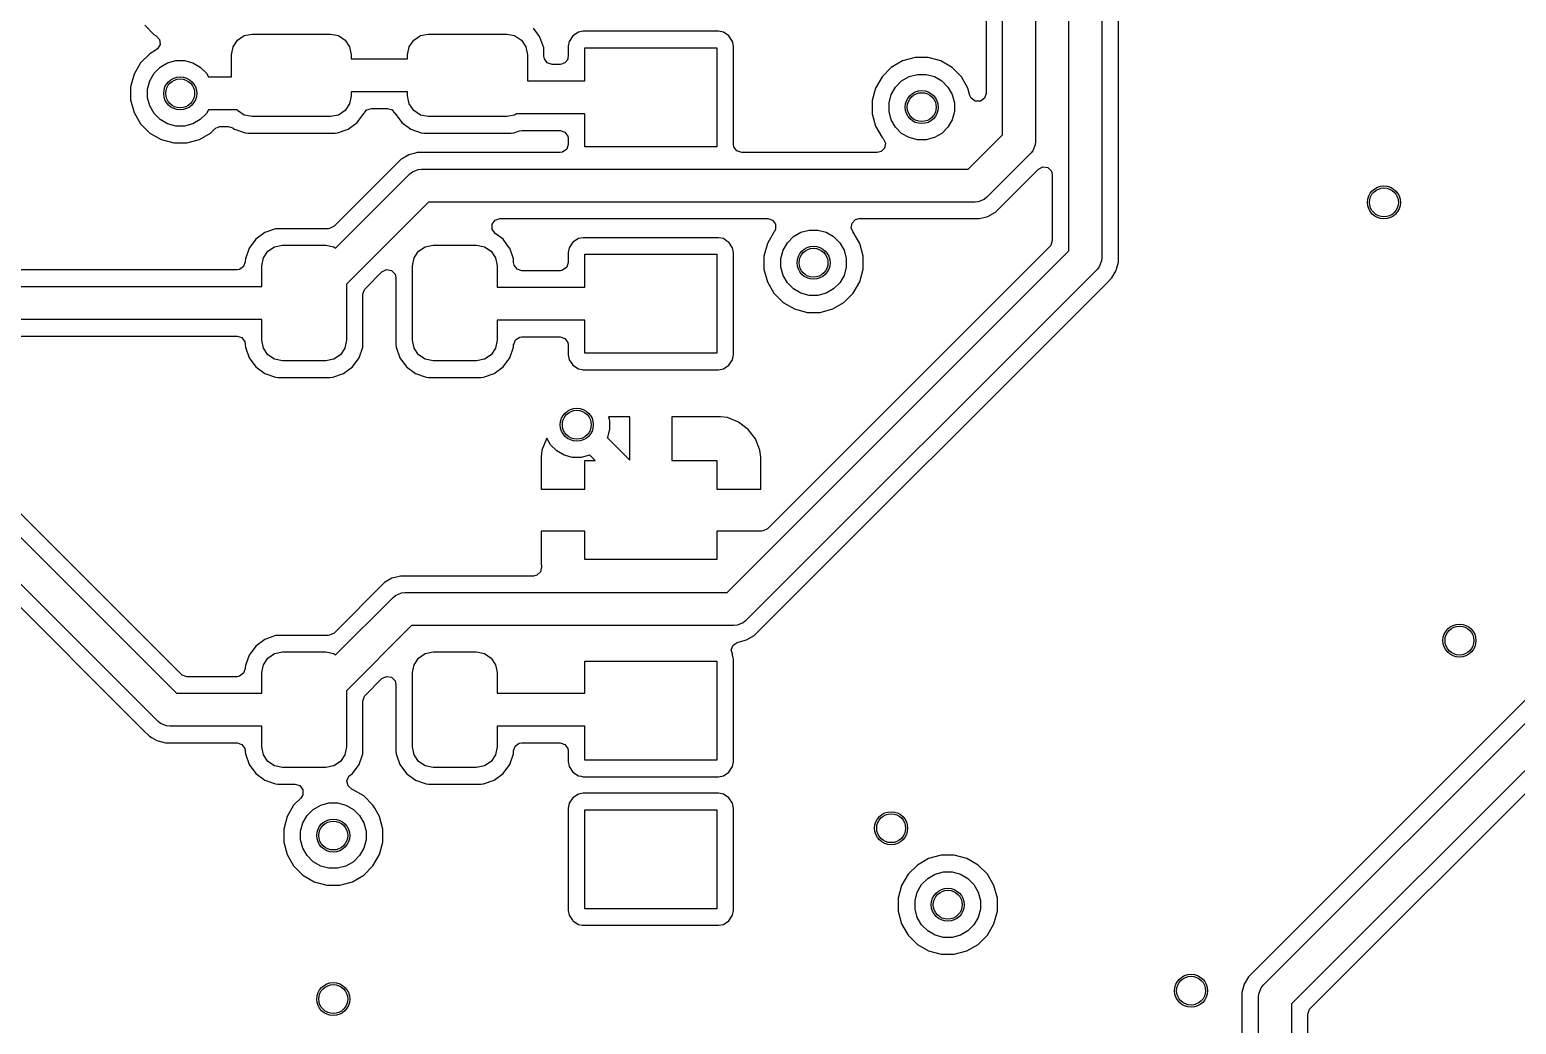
# Model space of a CAD drawing. Extents: x 3.9 to 7.48, y -4.89 to -2.91.
# Drawn here: x 5.752 to 6.461, y -4.37 to -3.895 of the extents above; entities that cross this region are included whole.
import ezdxf

# ---------------------------------------------------------------- set-up
doc = ezdxf.new("R2010")
doc.units = 0
doc.header["$MEASUREMENT"] = 0
doc.layers.add('BLACK', color=7, linetype='CONTINUOUS')

msp = doc.modelspace()

# ---------------------------------------------------------------- linework, layer by layer
at = {"layer": 'BLACK', "linetype": 'CONTINUOUS'}
for p, q in [((6.24742, -4.00063), (6.24742, -3.7754)), ((6.26317, -3.77214), (6.26317, -4.00389)), ((6.2158, -3.94526), (6.2158, -3.78978)), ((6.23155, -3.78652), (6.23155, -3.94852)), ((6.20791, -3.79466), (6.20791, -3.92552)), ((6.27106, -4.00158), (6.27106, -3.8024)), ((5.80676, -3.89303), (5.81116, -3.89743)), ((5.81116, -3.89743), (5.81225, -3.89806)), ((5.81225, -3.89806), (5.81386, -3.89985)), ((5.85101, -3.90012), (5.85421, -3.89798)), ((5.85421, -3.89798), (5.85797, -3.89723)), ((5.85797, -3.89723), (5.89538, -3.89723)), ((5.89538, -3.89723), (5.89914, -3.89798)), ((5.89914, -3.89798), (5.90234, -3.90012)), ((5.93501, -3.90012), (5.93821, -3.89798)), ((5.93821, -3.89798), (5.94197, -3.89723)), ((5.94197, -3.89723), (5.97938, -3.89723)), ((5.97938, -3.89723), (5.98314, -3.89798)), ((5.98314, -3.89798), (5.98634, -3.90012)), ((5.99497, -3.89833), (5.99206, -3.89439)), ((5.99523, -3.89869), (5.99497, -3.89833)), ((6.01094, -3.89813), (6.00919, -3.90074)), ((6.01355, -3.89638), (6.01094, -3.89812)), ((6.01094, -3.89812), (6.01094, -3.89813)), ((6.01585, -3.89592), (6.01355, -3.89638)), ((6.01355, -3.89638), (6.01355, -3.89638)), ((6.0804, -3.89592), (6.01585, -3.89592)), ((6.01585, -3.89592), (6.01585, -3.89592)), ((6.01585, -3.89592), (6.01585, -3.89592)), ((6.0827, -3.89638), (6.0804, -3.89592)), ((6.0804, -3.89592), (6.0804, -3.89592)), ((6.08531, -3.89812), (6.0827, -3.89638)), ((6.0827, -3.89638), (6.0827, -3.89638)), ((6.0827, -3.89638), (6.0827, -3.89638)), ((6.0827, -3.89638), (6.0827, -3.89638)), ((6.08706, -3.90074), (6.08531, -3.89812)), ((6.08531, -3.89812), (6.08531, -3.89812)), ((5.81225, -3.90481), (5.80916, -3.9066)), ((5.81291, -3.90434), (5.81225, -3.90481)), ((5.81411, -3.90225), (5.81291, -3.90434)), ((5.81386, -3.89985), (5.81411, -3.90225)), ((5.84813, -3.90708), (5.84888, -3.90331)), ((5.84888, -3.90331), (5.85101, -3.90012)), ((5.90234, -3.90012), (5.90447, -3.90331)), ((5.90447, -3.90331), (5.90522, -3.90708)), ((5.93213, -3.90708), (5.93288, -3.90331)), ((5.93288, -3.90331), (5.93501, -3.90012)), ((5.98634, -3.90012), (5.98847, -3.90331)), ((5.98847, -3.90331), (5.98922, -3.90708)), ((5.997, -3.90374), (5.99523, -3.89869)), ((5.9971, -3.90481), (5.997, -3.90374)), ((5.99711, -3.90494), (5.9971, -3.90481)), ((5.99711, -3.90777), (5.99711, -3.90494)), ((5.99711, -3.90494), (5.99711, -3.90494)), ((6.00919, -3.90074), (6.00873, -3.90304)), ((6.00873, -3.90304), (6.00873, -3.90304)), ((6.00873, -3.90304), (6.00873, -3.90777)), ((6.00919, -3.90074), (6.00919, -3.90074)), ((6.01663, -3.91956), (6.01663, -3.90382)), ((6.01663, -3.90382), (6.07962, -3.90382)), ((6.07962, -3.90382), (6.07962, -3.95106)), ((6.08716, -3.90125), (6.08706, -3.90074)), ((6.08751, -3.90304), (6.08716, -3.90125)), ((6.08751, -3.94985), (6.08751, -3.90304)), ((6.08751, -3.90304), (6.08751, -3.90304)), ((6.77589, -3.904), (6.33306, -4.34684)), ((6.34011, -4.35095), (6.78545, -3.90561)), ((5.80476, -3.911), (5.80164, -3.91639)), ((5.80916, -3.9066), (5.80476, -3.911)), ((5.80916, -3.9066), (5.80916, -3.9066)), ((5.81409, -3.91302), (5.81765, -3.91097)), ((5.81765, -3.91097), (5.82162, -3.9099)), ((5.82162, -3.9099), (5.82573, -3.9099)), ((5.82573, -3.9099), (5.8297, -3.91097)), ((5.8297, -3.91097), (5.83326, -3.91302)), ((5.84813, -3.91764), (5.84813, -3.90708)), ((5.90522, -3.90708), (5.90522, -3.90904)), ((5.90522, -3.90904), (5.93213, -3.90904)), ((5.93213, -3.90904), (5.93213, -3.90708)), ((5.98922, -3.90708), (5.98922, -3.91956)), ((5.9973, -3.90898), (5.99711, -3.90777)), ((5.99872, -3.91093), (5.9973, -3.90898)), ((6.00101, -3.91167), (5.99872, -3.91093)), ((6.00484, -3.91167), (6.00101, -3.91167)), ((6.00604, -3.91148), (6.00484, -3.91167)), ((6.00654, -3.91112), (6.00604, -3.91148)), ((6.00713, -3.91093), (6.00654, -3.91112)), ((6.00749, -3.91043), (6.00713, -3.91093)), ((6.00799, -3.91006), (6.00749, -3.91043)), ((6.00818, -3.90948), (6.00799, -3.91006)), ((6.00854, -3.90898), (6.00818, -3.90948)), ((6.00873, -3.90777), (6.00854, -3.90836)), ((6.00854, -3.90836), (6.00854, -3.90898)), ((6.16813, -3.91006), (6.16274, -3.91317)), ((6.17415, -3.90845), (6.16813, -3.91006)), ((6.18037, -3.90845), (6.17415, -3.90845)), ((6.18639, -3.91006), (6.18037, -3.90845)), ((6.19178, -3.91317), (6.18639, -3.91006)), ((5.80164, -3.91639), (5.80003, -3.9224)), ((5.80806, -3.92346), (5.80913, -3.91949)), ((5.80913, -3.91949), (5.81118, -3.91593)), ((5.81118, -3.91593), (5.81409, -3.91302)), ((5.83326, -3.91302), (5.83617, -3.91593)), ((5.83617, -3.91593), (5.83716, -3.91764)), ((5.83716, -3.91764), (5.84813, -3.91764)), ((5.98922, -3.91956), (6.01663, -3.91956)), ((6.15834, -3.91758), (6.15523, -3.92297)), ((6.16274, -3.91317), (6.15834, -3.91758)), ((6.16477, -3.92251), (6.16767, -3.9196)), ((6.16767, -3.9196), (6.17123, -3.91754)), ((6.17123, -3.91754), (6.1752, -3.91648)), ((6.1752, -3.91648), (6.17932, -3.91648)), ((6.17932, -3.91648), (6.18329, -3.91754)), ((6.18329, -3.91754), (6.18685, -3.9196)), ((6.18685, -3.9196), (6.18975, -3.92251)), ((6.19618, -3.91758), (6.19178, -3.91317)), ((6.19929, -3.92297), (6.19618, -3.91758)), ((6.79624, -3.91709), (6.35355, -4.35978)), ((5.80003, -3.9224), (5.80003, -3.92863)), ((5.80806, -3.92757), (5.80806, -3.92346)), ((5.90522, -3.92676), (5.90447, -3.93053)), ((5.93213, -3.92479), (5.90522, -3.92479)), ((5.90522, -3.92479), (5.90522, -3.92676)), ((5.93213, -3.92676), (5.93213, -3.92479)), ((5.93288, -3.93053), (5.93213, -3.92676)), ((6.15523, -3.92297), (6.15362, -3.92898)), ((6.16165, -3.93004), (6.16271, -3.92607)), ((6.16271, -3.92607), (6.16477, -3.92251)), ((6.18975, -3.92251), (6.19181, -3.92607)), ((6.19181, -3.92607), (6.19287, -3.93004)), ((6.20024, -3.92653), (6.19929, -3.92297)), ((6.20086, -3.92781), (6.20024, -3.92653)), ((6.20791, -3.92552), (6.20716, -3.92781)), ((5.80003, -3.92863), (5.80164, -3.93464)), ((5.80913, -3.93154), (5.80806, -3.92757)), ((5.81118, -3.9351), (5.80913, -3.93154)), ((5.83716, -3.93339), (5.83617, -3.9351)), ((5.85079, -3.93339), (5.83716, -3.93339)), ((5.85101, -3.93372), (5.85079, -3.93339)), ((5.85421, -3.93585), (5.85101, -3.93372)), ((5.90234, -3.93372), (5.89914, -3.93585)), ((5.90447, -3.93053), (5.90234, -3.93372)), ((5.91188, -3.93437), (5.91257, -3.93343)), ((5.91257, -3.93343), (5.91261, -3.93342)), ((5.91261, -3.93342), (5.91264, -3.93338)), ((5.91264, -3.93338), (5.91486, -3.93269)), ((5.91486, -3.93269), (5.92249, -3.93269)), ((5.92249, -3.93269), (5.92478, -3.93343)), ((5.92478, -3.93343), (5.9259, -3.93493)), ((5.93501, -3.93372), (5.93288, -3.93053)), ((5.93821, -3.93585), (5.93501, -3.93372)), ((6.15362, -3.92898), (6.15362, -3.93521)), ((6.16165, -3.93415), (6.16165, -3.93004)), ((6.19287, -3.93004), (6.19287, -3.93415)), ((6.20281, -3.92923), (6.20086, -3.92781)), ((6.20521, -3.92923), (6.20281, -3.92923)), ((6.20716, -3.92781), (6.20521, -3.92923)), ((5.80164, -3.93464), (5.80476, -3.94003)), ((5.80476, -3.94003), (5.80916, -3.94443)), ((5.81409, -3.93801), (5.81118, -3.9351)), ((5.81765, -3.94007), (5.81409, -3.93801)), ((5.82162, -3.94113), (5.81765, -3.94007)), ((5.8297, -3.94007), (5.82573, -3.94113)), ((5.83326, -3.93801), (5.8297, -3.94007)), ((5.83617, -3.9351), (5.83326, -3.93801)), ((5.85797, -3.9366), (5.85421, -3.93585)), ((5.89538, -3.9366), (5.85797, -3.9366)), ((5.89914, -3.93585), (5.89538, -3.9366)), ((5.90376, -3.94262), (5.90806, -3.93944)), ((5.90806, -3.93944), (5.91123, -3.93514)), ((5.91123, -3.93514), (5.91137, -3.93488)), ((5.91123, -3.93514), (5.91123, -3.93514)), ((5.91137, -3.93488), (5.91146, -3.93493)), ((5.91146, -3.93493), (5.91188, -3.93437)), ((5.9259, -3.93493), (5.92598, -3.93488)), ((5.92598, -3.93488), (5.92612, -3.93514)), ((5.92612, -3.93514), (5.92929, -3.93944)), ((5.92929, -3.93944), (5.92929, -3.93944)), ((5.92929, -3.93944), (5.92929, -3.93944)), ((5.92929, -3.93944), (5.92929, -3.93944)), ((5.92929, -3.93944), (5.92929, -3.93944)), ((5.92929, -3.93944), (5.93359, -3.94262)), ((5.94197, -3.9366), (5.93821, -3.93585)), ((5.97938, -3.9366), (5.94197, -3.9366)), ((5.98314, -3.93585), (5.97938, -3.9366)), ((5.98395, -3.93531), (5.98314, -3.93585)), ((6.01663, -3.93531), (5.98395, -3.93531)), ((6.01663, -3.95106), (6.01663, -3.93531)), ((6.15362, -3.93521), (6.15523, -3.94122)), ((6.16271, -3.93812), (6.16165, -3.93415)), ((6.16477, -3.94168), (6.16271, -3.93812)), ((6.19181, -3.93812), (6.18975, -3.94168)), ((6.19287, -3.93415), (6.19181, -3.93812)), ((5.80916, -3.94443), (5.81455, -3.94755)), ((5.81455, -3.94755), (5.82056, -3.94916)), ((5.82573, -3.94113), (5.82162, -3.94113)), ((5.82679, -3.94916), (5.8328, -3.94755)), ((5.8328, -3.94755), (5.83819, -3.94443)), ((5.83819, -3.94443), (5.83942, -3.94321)), ((5.83942, -3.94321), (5.8402, -3.94243)), ((5.8402, -3.94243), (5.84048, -3.94228)), ((5.84048, -3.94228), (5.84067, -3.94203)), ((5.84067, -3.94203), (5.84153, -3.94175)), ((5.84153, -3.94175), (5.84235, -3.94133)), ((5.84235, -3.94133), (5.84296, -3.94128)), ((5.84296, -3.94128), (5.8465, -3.94128)), ((5.8465, -3.94128), (5.84879, -3.94203)), ((5.84879, -3.94203), (5.84882, -3.94205)), ((5.84882, -3.94205), (5.84959, -3.94262)), ((5.84959, -3.94262), (5.85464, -3.94438)), ((5.85464, -3.94438), (5.85584, -3.9445)), ((5.85584, -3.9445), (5.85584, -3.9445)), ((5.85584, -3.9445), (5.85584, -3.9445)), ((5.85584, -3.9445), (5.89751, -3.9445)), ((5.89751, -3.9445), (5.89871, -3.94438)), ((5.89751, -3.9445), (5.89751, -3.9445)), ((5.89871, -3.94438), (5.90376, -3.94262)), ((5.93359, -3.94262), (5.93359, -3.94262)), ((5.93359, -3.94262), (5.93359, -3.94262)), ((5.93359, -3.94262), (5.93864, -3.94438)), ((5.93864, -3.94438), (5.93984, -3.9445)), ((5.93984, -3.9445), (5.93984, -3.9445)), ((5.93984, -3.9445), (5.93984, -3.9445)), ((5.93984, -3.9445), (5.98151, -3.9445)), ((5.98151, -3.9445), (5.98271, -3.94438)), ((5.98151, -3.9445), (5.98151, -3.9445)), ((5.98271, -3.94438), (5.98545, -3.94342)), ((5.98545, -3.94342), (5.98674, -3.94321)), ((5.98674, -3.94321), (6.00484, -3.94321)), ((6.00484, -3.94321), (6.00713, -3.94395)), ((6.00713, -3.94395), (6.00854, -3.9459)), ((6.00854, -3.9459), (6.00873, -3.9471)), ((6.00873, -3.9471), (6.00873, -3.94985)), ((6.15523, -3.94122), (6.15834, -3.94661)), ((6.15834, -3.94661), (6.15883, -3.9471)), ((6.15883, -3.9471), (6.15992, -3.94924)), ((6.16767, -3.94459), (6.16477, -3.94168)), ((6.17123, -3.94664), (6.16767, -3.94459)), ((6.1752, -3.94771), (6.17123, -3.94664)), ((6.17932, -3.94771), (6.1752, -3.94771)), ((6.18329, -3.94664), (6.17932, -3.94771)), ((6.18685, -3.94459), (6.18329, -3.94664)), ((6.18975, -3.94168), (6.18685, -3.94459)), ((6.19941, -3.96164), (6.2158, -3.94526)), ((5.82056, -3.94916), (5.82056, -3.94916)), ((5.82056, -3.94916), (5.82679, -3.94916)), ((5.82679, -3.94916), (5.82679, -3.94916)), ((5.93266, -3.95482), (5.93109, -3.95573)), ((5.93521, -3.95414), (5.93266, -3.95482)), ((5.93667, -3.95375), (5.93521, -3.95414)), ((6.00484, -3.95375), (5.93667, -3.95375)), ((6.00604, -3.95356), (6.00484, -3.95375)), ((6.00799, -3.95214), (6.00604, -3.95356)), ((6.00873, -3.94985), (6.00799, -3.95214)), ((6.07962, -3.95106), (6.01663, -3.95106)), ((6.0877, -3.95106), (6.08751, -3.94985)), ((6.08912, -3.953), (6.0877, -3.95106)), ((6.09141, -3.95375), (6.08912, -3.953)), ((6.15607, -3.95375), (6.09141, -3.95375)), ((6.15784, -3.95332), (6.15607, -3.95375)), ((6.15954, -3.95162), (6.15784, -3.95332)), ((6.15992, -3.94924), (6.15954, -3.95162)), ((6.22924, -3.95408), (6.20824, -3.97508)), ((6.23022, -3.95289), (6.22924, -3.95408)), ((6.2314, -3.95005), (6.23022, -3.95289)), ((6.23155, -3.94852), (6.2314, -3.95005)), ((5.92907, -3.9569), (5.89704, -3.98892)), ((5.93109, -3.95573), (5.92907, -3.9569)), ((5.93109, -3.95573), (5.93109, -3.95573)), ((5.93438, -3.96297), (5.93721, -3.96179)), ((5.93721, -3.96179), (5.93875, -3.96164)), ((5.93875, -3.96164), (6.19941, -3.96164)), ((6.21236, -3.98213), (6.23288, -3.96162)), ((6.23288, -3.96162), (6.23502, -3.96052)), ((6.23502, -3.96052), (6.2374, -3.9609)), ((6.2374, -3.9609), (6.2391, -3.9626)), ((5.57267, -3.96238), (5.82194, -4.21164)), ((5.89779, -3.99934), (5.93318, -3.96395)), ((5.93318, -3.96395), (5.93438, -3.96297)), ((6.2391, -3.9626), (6.23953, -3.96437)), ((6.23953, -3.96437), (6.23953, -3.99575)), ((5.81311, -4.22508), (5.56154, -3.97352)), ((6.20705, -3.97606), (6.20421, -3.97724)), ((6.20824, -3.97508), (6.20705, -3.97606)), ((5.55941, -3.98255), (5.80606, -4.2292)), ((5.94201, -3.97739), (5.90293, -4.01648)), ((6.20267, -3.97739), (5.94201, -3.97739)), ((6.20421, -3.97724), (6.20267, -3.97739)), ((6.20876, -3.98421), (6.21236, -3.98213)), ((6.21236, -3.98213), (6.21236, -3.98213)), ((6.21236, -3.98213), (6.21236, -3.98213)), ((5.86908, -3.99018), (5.86403, -3.99194)), ((5.87028, -3.99006), (5.86908, -3.99018)), ((5.86908, -3.99018), (5.86908, -3.99018)), ((5.89429, -3.99006), (5.87028, -3.99006)), ((5.8949, -3.99002), (5.89429, -3.99006)), ((5.89704, -3.98892), (5.8949, -3.99002)), ((5.97242, -3.99036), (5.97244, -3.98795)), ((5.97383, -3.99232), (5.97242, -3.99036)), ((5.97244, -3.98795), (5.97387, -3.98601)), ((5.97387, -3.98601), (5.97614, -3.98528)), ((5.97614, -3.98528), (6.10386, -3.98528)), ((6.10386, -3.98528), (6.10615, -3.98603)), ((6.10615, -3.98603), (6.10757, -3.98798)), ((6.10757, -3.99039), (6.10685, -3.99155)), ((6.10757, -3.98798), (6.10757, -3.99039)), ((6.11965, -3.99177), (6.12362, -3.9907)), ((6.12362, -3.9907), (6.12773, -3.9907)), ((6.12773, -3.9907), (6.1317, -3.99177)), ((6.14364, -3.98979), (6.14402, -3.98741)), ((6.14452, -3.99153), (6.14364, -3.98979)), ((6.14402, -3.98741), (6.14572, -3.98571)), ((6.14572, -3.98571), (6.14749, -3.98528)), ((6.14749, -3.98528), (6.20475, -3.98528)), ((6.20475, -3.98528), (6.20876, -3.98421)), ((6.20475, -3.98528), (6.20475, -3.98528)), ((6.20876, -3.98421), (6.20876, -3.98421)), ((6.20876, -3.98421), (6.20876, -3.98421)), ((5.85973, -3.99512), (5.85656, -3.99942)), ((5.86403, -3.99194), (5.85973, -3.99512)), ((5.85973, -3.99512), (5.85973, -3.99512)), ((5.97762, -3.99512), (5.97383, -3.99232)), ((5.9806, -3.99916), (5.97762, -3.99512)), ((5.97762, -3.99512), (5.97762, -3.99512)), ((5.97762, -3.99512), (5.97762, -3.99512)), ((5.97762, -3.99512), (5.97762, -3.99512)), ((5.97762, -3.99512), (5.97762, -3.99512)), ((6.01094, -3.99655), (6.00919, -3.99916)), ((6.01355, -3.99481), (6.01094, -3.99655)), ((6.01094, -3.99655), (6.01094, -3.99655)), ((6.01585, -3.99435), (6.01355, -3.99481)), ((6.01355, -3.99481), (6.01355, -3.99481)), ((6.0804, -3.99435), (6.01585, -3.99435)), ((6.01585, -3.99435), (6.01585, -3.99435)), ((6.01585, -3.99435), (6.01585, -3.99435)), ((6.0827, -3.99481), (6.0804, -3.99435)), ((6.0804, -3.99435), (6.0804, -3.99435)), ((6.08439, -3.99594), (6.0827, -3.99481)), ((6.0827, -3.99481), (6.0827, -3.99481)), ((6.0827, -3.99481), (6.0827, -3.99481)), ((6.0827, -3.99481), (6.0827, -3.99481)), ((6.08531, -3.99655), (6.08439, -3.99594)), ((6.08706, -3.99916), (6.08531, -3.99655)), ((6.10364, -3.99719), (6.10203, -4.0032)), ((6.10676, -3.9918), (6.10364, -3.99719)), ((6.10691, -3.9916), (6.10676, -3.9918)), ((6.10676, -3.9918), (6.10676, -3.9918)), ((6.10676, -3.9918), (6.10676, -3.9918)), ((6.10685, -3.99155), (6.10691, -3.9916)), ((6.11113, -4.00029), (6.11318, -3.99673)), ((6.11318, -3.99673), (6.11609, -3.99382)), ((6.11609, -3.99382), (6.11965, -3.99177)), ((6.1317, -3.99177), (6.13526, -3.99382)), ((6.13526, -3.99382), (6.13817, -3.99673)), ((6.13817, -3.99673), (6.14022, -4.00029)), ((6.14444, -3.9916), (6.14452, -3.99153)), ((6.14459, -3.9918), (6.14444, -3.9916)), ((6.14771, -3.99719), (6.14459, -3.9918)), ((6.14459, -3.9918), (6.14459, -3.9918)), ((6.14459, -3.9918), (6.14459, -3.9918)), ((6.14932, -4.0032), (6.14771, -3.99719)), ((6.23953, -3.99575), (6.23878, -3.99804)), ((5.85479, -4.00447), (5.85468, -4.00566)), ((5.85656, -3.99942), (5.85479, -4.00447)), ((5.85479, -4.00447), (5.85479, -4.00447)), ((5.86257, -4.0078), (5.86332, -4.00403)), ((5.86332, -4.00403), (5.86546, -4.00084)), ((5.86546, -4.00084), (5.86865, -3.99871)), ((5.86865, -3.99871), (5.87242, -3.99796)), ((5.87242, -3.99796), (5.89308, -3.99796)), ((5.89308, -3.99796), (5.89685, -3.99871)), ((5.89685, -3.99871), (5.89779, -3.99934)), ((5.93442, -4.0078), (5.93517, -4.00403)), ((5.93517, -4.00403), (5.93731, -4.00084)), ((5.93731, -4.00084), (5.9405, -3.99871)), ((5.9405, -3.99871), (5.94427, -3.99796)), ((5.94427, -3.99796), (5.96493, -3.99796)), ((5.96493, -3.99796), (5.9687, -3.99871)), ((5.9687, -3.99871), (5.97189, -4.00084)), ((5.97189, -4.00084), (5.97403, -4.00403)), ((5.97403, -4.00403), (5.97478, -4.0078)), ((5.98079, -3.99942), (5.9806, -3.99916)), ((5.98256, -4.00447), (5.98079, -3.99942)), ((5.98267, -4.00566), (5.98256, -4.00447)), ((5.98256, -4.00447), (5.98256, -4.00447)), ((6.00919, -3.99916), (6.00873, -4.00146)), ((6.00873, -4.00146), (6.00873, -4.00146)), ((6.00873, -4.00146), (6.00873, -4.0062)), ((6.00919, -3.99916), (6.00919, -3.99916)), ((6.01663, -4.01799), (6.01663, -4.00224)), ((6.01663, -4.00224), (6.07962, -4.00224)), ((6.07962, -4.00224), (6.07962, -4.04949)), ((6.08441, -4.16364), (6.24742, -4.00063)), ((6.08751, -4.00146), (6.08706, -3.99916)), ((6.08751, -4.05026), (6.08751, -4.00146)), ((6.10203, -4.0032), (6.10203, -4.00943)), ((6.23839, -3.99851), (6.10375, -4.13315)), ((6.11006, -4.00426), (6.11113, -4.00029)), ((6.11006, -4.00837), (6.11006, -4.00426)), ((6.14022, -4.00029), (6.14129, -4.00426)), ((6.14129, -4.00426), (6.14129, -4.00837)), ((6.14932, -4.00943), (6.14932, -4.0032)), ((6.23878, -3.99804), (6.23839, -3.99851)), ((6.26317, -4.00389), (6.26302, -4.00543)), ((6.27106, -4.00182), (6.27106, -4.00158)), ((6.27106, -4.00158), (6.27106, -4.00158)), ((6.27106, -4.00597), (6.27106, -4.00182)), ((5.85078, -4.00975), (5.73282, -4.00975)), ((5.85199, -4.00956), (5.85078, -4.00975)), ((5.85393, -4.00814), (5.85199, -4.00956)), ((5.85468, -4.00585), (5.85393, -4.00814)), ((5.85468, -4.00566), (5.85468, -4.00585)), ((5.86257, -4.01764), (5.86257, -4.0078)), ((5.91196, -4.0186), (5.91988, -4.01069)), ((5.91988, -4.01069), (5.92202, -4.0096)), ((5.92202, -4.0096), (5.9244, -4.00997)), ((5.9244, -4.00997), (5.9261, -4.01168)), ((5.9261, -4.01168), (5.92653, -4.01345)), ((5.93442, -4.04323), (5.93442, -4.0078)), ((5.97478, -4.0078), (5.97478, -4.01799)), ((5.98267, -4.0062), (5.98267, -4.00566)), ((5.98267, -4.00566), (5.98267, -4.00566)), ((5.98286, -4.0074), (5.98267, -4.0062)), ((5.98428, -4.00935), (5.98286, -4.0074)), ((5.98657, -4.0101), (5.98428, -4.00935)), ((6.00484, -4.0101), (5.98657, -4.0101)), ((6.00604, -4.0099), (6.00484, -4.0101)), ((6.00799, -4.00849), (6.00604, -4.0099)), ((6.00873, -4.0062), (6.00799, -4.00849)), ((6.26086, -4.00946), (6.09324, -4.17708)), ((6.10203, -4.00943), (6.10364, -4.01544)), ((6.11113, -4.01234), (6.11006, -4.00837)), ((6.14129, -4.00837), (6.14022, -4.01234)), ((6.14771, -4.01544), (6.14932, -4.00943)), ((6.26184, -4.00827), (6.26086, -4.00946)), ((6.26302, -4.00543), (6.26184, -4.00827)), ((6.26791, -4.01358), (6.26999, -4.00998)), ((6.26999, -4.00998), (6.27014, -4.00943)), ((6.27014, -4.00943), (6.27106, -4.00597)), ((5.72794, -4.01764), (5.86257, -4.01764)), ((5.90293, -4.01648), (5.90293, -4.04323)), ((5.91082, -4.02136), (5.91156, -4.01907)), ((5.91156, -4.01907), (5.91196, -4.0186)), ((5.92653, -4.01345), (5.92653, -4.04537)), ((5.97478, -4.01799), (6.01663, -4.01799)), ((6.09736, -4.18413), (6.26498, -4.01651)), ((6.10364, -4.01544), (6.10676, -4.02083)), ((6.11318, -4.0159), (6.11113, -4.01234)), ((6.11609, -4.01881), (6.11318, -4.0159)), ((6.11965, -4.02086), (6.11609, -4.01881)), ((6.13526, -4.01881), (6.1317, -4.02086)), ((6.13817, -4.0159), (6.13526, -4.01881)), ((6.14022, -4.01234), (6.13817, -4.0159)), ((6.14459, -4.02083), (6.14771, -4.01544)), ((6.26498, -4.01651), (6.26791, -4.01358)), ((6.26498, -4.01651), (6.26498, -4.01651)), ((5.91082, -4.04537), (5.91082, -4.02136)), ((6.10676, -4.02083), (6.11116, -4.02523)), ((6.11116, -4.02523), (6.11655, -4.02834)), ((6.12362, -4.02193), (6.11965, -4.02086)), ((6.12773, -4.02193), (6.12362, -4.02193)), ((6.1317, -4.02086), (6.12773, -4.02193)), ((6.1348, -4.02834), (6.14019, -4.02523)), ((6.14019, -4.02523), (6.14459, -4.02083)), ((6.11655, -4.02834), (6.12256, -4.02996)), ((6.12256, -4.02996), (6.12256, -4.02996)), ((6.12256, -4.02996), (6.12879, -4.02996)), ((6.12879, -4.02996), (6.1348, -4.02834)), ((6.12879, -4.02996), (6.12879, -4.02996)), ((5.86257, -4.03339), (5.72467, -4.03339)), ((5.86257, -4.04323), (5.86257, -4.03339)), ((6.01663, -4.03374), (5.97478, -4.03374)), ((5.97478, -4.03374), (5.97478, -4.04323)), ((6.01663, -4.04949), (6.01663, -4.03374)), ((5.72675, -4.04128), (5.85078, -4.04128)), ((5.85078, -4.04128), (5.85307, -4.04203)), ((5.85307, -4.04203), (5.85449, -4.04398)), ((5.85449, -4.04398), (5.85468, -4.04518)), ((5.85468, -4.04518), (5.85468, -4.04537)), ((5.85468, -4.04537), (5.85479, -4.04657)), ((5.85479, -4.04657), (5.85479, -4.04657)), ((5.85479, -4.04657), (5.85656, -4.05161)), ((5.86332, -4.047), (5.86257, -4.04323)), ((5.86546, -4.05019), (5.86332, -4.047)), ((5.90218, -4.047), (5.90004, -4.05019)), ((5.90293, -4.04323), (5.90218, -4.047)), ((5.90894, -4.05161), (5.91071, -4.04657)), ((5.91071, -4.04657), (5.91082, -4.04537)), ((5.91082, -4.04537), (5.91082, -4.04537)), ((5.92653, -4.04537), (5.92664, -4.04657)), ((5.92664, -4.04657), (5.92664, -4.04657)), ((5.92664, -4.04657), (5.92841, -4.05161)), ((5.93517, -4.047), (5.93442, -4.04323)), ((5.93731, -4.05019), (5.93517, -4.047)), ((5.97403, -4.047), (5.97189, -4.05019)), ((5.97478, -4.04323), (5.97403, -4.047)), ((5.98079, -4.05161), (5.98256, -4.04657)), ((5.98256, -4.04657), (5.98267, -4.04537)), ((5.98267, -4.04534), (5.98268, -4.04528)), ((5.98267, -4.04535), (5.98267, -4.04534)), ((5.98267, -4.04537), (5.98267, -4.04535)), ((5.98267, -4.04537), (5.98267, -4.04537)), ((5.98268, -4.04528), (5.9827, -4.04528)), ((5.9827, -4.04528), (5.98352, -4.04309)), ((5.98352, -4.04309), (5.98554, -4.04177)), ((5.98554, -4.04177), (5.98657, -4.04163)), ((5.98657, -4.04163), (6.00484, -4.04163)), ((6.00484, -4.04163), (6.00713, -4.04238)), ((6.00713, -4.04238), (6.00854, -4.04432)), ((6.00854, -4.04432), (6.00873, -4.04553)), ((6.00873, -4.04553), (6.00873, -4.05026)), ((5.85656, -4.05161), (5.85973, -4.05592)), ((5.86865, -4.05233), (5.86546, -4.05019)), ((5.87242, -4.05308), (5.86865, -4.05233)), ((5.89308, -4.05308), (5.87242, -4.05308)), ((5.89685, -4.05233), (5.89308, -4.05308)), ((5.90004, -4.05019), (5.89685, -4.05233)), ((5.90577, -4.05592), (5.90894, -4.05161)), ((5.92841, -4.05161), (5.93158, -4.05592)), ((5.9405, -4.05233), (5.93731, -4.05019)), ((5.94427, -4.05308), (5.9405, -4.05233)), ((5.96493, -4.05308), (5.94427, -4.05308)), ((5.9687, -4.05233), (5.96493, -4.05308)), ((5.97189, -4.05019), (5.9687, -4.05233)), ((5.97762, -4.05592), (5.98079, -4.05161)), ((6.00873, -4.05026), (6.00873, -4.05026)), ((6.00873, -4.05026), (6.00919, -4.05257)), ((6.00919, -4.05257), (6.00919, -4.05257)), ((6.00919, -4.05257), (6.01042, -4.05441)), ((6.01042, -4.05441), (6.01094, -4.05518)), ((6.07962, -4.04949), (6.01663, -4.04949)), ((6.08531, -4.05518), (6.08706, -4.05257)), ((6.08706, -4.05257), (6.08751, -4.05026)), ((6.36258, -4.36191), (6.67631, -4.04818)), ((5.85973, -4.05592), (5.85973, -4.05592)), ((5.85973, -4.05592), (5.85973, -4.05592)), ((5.85973, -4.05592), (5.85973, -4.05592)), ((5.85973, -4.05592), (5.85973, -4.05592)), ((5.85973, -4.05592), (5.86403, -4.05909)), ((5.86403, -4.05909), (5.86403, -4.05909)), ((5.86403, -4.05909), (5.86403, -4.05909)), ((5.86403, -4.05909), (5.86908, -4.06086)), ((5.86908, -4.06086), (5.87028, -4.06097)), ((5.87028, -4.06097), (5.87028, -4.06097)), ((5.87028, -4.06097), (5.87028, -4.06097)), ((5.87028, -4.06097), (5.89522, -4.06097)), ((5.89522, -4.06097), (5.89642, -4.06086)), ((5.89522, -4.06097), (5.89522, -4.06097)), ((5.89642, -4.06086), (5.90147, -4.05909)), ((5.90147, -4.05909), (5.90577, -4.05592)), ((5.93158, -4.05592), (5.93158, -4.05592)), ((5.93158, -4.05592), (5.93158, -4.05592)), ((5.93158, -4.05592), (5.93158, -4.05592)), ((5.93158, -4.05592), (5.93158, -4.05592)), ((5.93158, -4.05592), (5.93588, -4.05909)), ((5.93588, -4.05909), (5.93588, -4.05909)), ((5.93588, -4.05909), (5.93588, -4.05909)), ((5.93588, -4.05909), (5.94093, -4.06086)), ((5.94093, -4.06086), (5.94213, -4.06097)), ((5.94213, -4.06097), (5.94213, -4.06097)), ((5.94213, -4.06097), (5.94213, -4.06097)), ((5.94213, -4.06097), (5.96707, -4.06097)), ((5.96707, -4.06097), (5.96827, -4.06086)), ((5.96707, -4.06097), (5.96707, -4.06097)), ((5.96827, -4.06086), (5.97332, -4.05909)), ((5.97332, -4.05909), (5.97762, -4.05592)), ((6.01094, -4.05518), (6.01355, -4.05692)), ((6.01355, -4.05692), (6.0153, -4.05727)), ((6.0153, -4.05727), (6.01585, -4.05738)), ((6.01585, -4.05738), (6.01585, -4.05738)), ((6.01585, -4.05738), (6.01585, -4.05738)), ((6.01585, -4.05738), (6.01585, -4.05738)), ((6.01585, -4.05738), (6.0804, -4.05738)), ((6.0804, -4.05738), (6.0827, -4.05692)), ((6.0804, -4.05738), (6.0804, -4.05738)), ((6.0827, -4.05692), (6.08531, -4.05518)), ((6.03812, -4.0798), (6.02795, -4.0798)), ((6.02795, -4.0798), (6.02841, -4.08151)), ((6.02841, -4.08151), (6.02841, -4.08562)), ((6.03812, -4.10055), (6.03812, -4.0798)), ((6.03812, -4.0798), (6.03812, -4.0798)), ((6.08125, -4.0798), (6.05812, -4.0798)), ((6.05812, -4.0798), (6.05812, -4.0798)), ((6.05812, -4.0798), (6.05812, -4.10067)), ((6.08461, -4.0802), (6.08125, -4.0798)), ((6.08994, -4.08231), (6.08461, -4.0802)), ((6.09451, -4.08577), (6.08994, -4.08231)), ((6.02734, -4.08959), (6.02728, -4.0897)), ((6.02728, -4.0897), (6.03812, -4.10055)), ((6.02841, -4.08562), (6.02734, -4.08959)), ((6.09798, -4.09034), (6.09451, -4.08577)), ((6.09451, -4.08577), (6.09451, -4.08577)), ((5.99616, -4.09568), (5.99576, -4.09903)), ((5.99827, -4.09034), (5.99616, -4.09568)), ((5.9985, -4.09004), (5.99827, -4.09034)), ((6.0003, -4.09316), (5.9985, -4.09004)), ((6.00321, -4.09606), (6.0003, -4.09316)), ((6.00677, -4.09812), (6.00321, -4.09606)), ((6.10008, -4.09568), (6.09798, -4.09034)), ((6.10049, -4.09903), (6.10008, -4.09568)), ((5.82406, -4.20261), (5.72313, -4.10167)), ((5.99576, -4.09903), (5.99576, -4.11429)), ((6.01074, -4.09918), (6.00677, -4.09812)), ((6.01485, -4.09918), (6.01074, -4.09918)), ((6.01882, -4.09812), (6.01485, -4.09918)), ((6.01663, -4.11429), (6.01663, -4.10067)), ((6.01663, -4.10067), (6.02154, -4.10067)), ((6.01893, -4.09805), (6.01882, -4.09812)), ((6.02154, -4.10067), (6.01893, -4.09805)), ((6.05812, -4.10067), (6.07962, -4.10067)), ((6.07962, -4.10067), (6.07962, -4.11429)), ((6.10049, -4.11429), (6.10049, -4.09903)), ((6.10049, -4.09903), (6.10049, -4.09903)), ((5.99576, -4.11429), (5.99576, -4.11429)), ((5.99576, -4.11429), (6.01663, -4.11429)), ((6.07962, -4.11429), (6.10049, -4.11429)), ((6.10049, -4.11429), (6.10049, -4.11429)), ((6.01663, -4.13429), (5.99576, -4.13429)), ((5.99576, -4.13429), (5.99576, -4.13429)), ((5.99576, -4.13429), (5.99576, -4.14954)), ((6.01663, -4.14791), (6.01663, -4.13429)), ((6.10099, -4.13429), (6.07962, -4.13429)), ((6.07962, -4.13429), (6.07962, -4.14791)), ((6.1016, -4.13424), (6.10099, -4.13429)), ((6.10375, -4.13315), (6.1016, -4.13424)), ((5.99552, -4.15375), (5.99375, -4.15539)), ((5.99598, -4.15139), (5.99552, -4.15375)), ((5.99576, -4.14954), (5.99598, -4.15139)), ((6.07962, -4.14791), (6.01663, -4.14791)), ((5.92107, -4.1589), (5.89704, -4.18292)), ((5.92466, -4.15682), (5.92107, -4.1589)), ((5.92107, -4.1589), (5.92107, -4.1589)), ((5.92622, -4.15641), (5.92466, -4.15682)), ((5.92867, -4.15575), (5.92622, -4.15641)), ((5.93283, -4.15575), (5.92867, -4.15575)), ((5.99211, -4.15575), (5.93283, -4.15575)), ((5.99375, -4.15539), (5.99211, -4.15575)), ((5.89779, -4.19334), (5.92518, -4.16595)), ((5.92518, -4.16595), (5.92638, -4.16497)), ((5.92638, -4.16497), (5.92921, -4.16379)), ((5.92921, -4.16379), (5.93075, -4.16364)), ((5.93075, -4.16364), (6.08441, -4.16364)), ((5.93401, -4.17939), (5.90293, -4.21048)), ((6.08767, -4.17939), (5.93401, -4.17939)), ((6.08921, -4.17924), (6.08767, -4.17939)), ((6.09205, -4.17806), (6.08921, -4.17924)), ((6.09324, -4.17708), (6.09205, -4.17806)), ((5.85973, -4.18912), (5.85656, -4.19342)), ((5.86403, -4.18594), (5.85973, -4.18912)), ((5.85973, -4.18912), (5.85973, -4.18912)), ((5.86908, -4.18418), (5.86403, -4.18594)), ((5.87028, -4.18406), (5.86908, -4.18418)), ((5.86908, -4.18418), (5.86908, -4.18418)), ((5.89429, -4.18406), (5.87028, -4.18406)), ((5.8949, -4.18402), (5.89429, -4.18406)), ((5.89704, -4.18292), (5.8949, -4.18402)), ((6.08643, -4.19099), (6.08727, -4.18873)), ((6.08727, -4.18873), (6.08927, -4.18739)), ((6.08927, -4.18739), (6.08967, -4.18731)), ((6.08967, -4.18731), (6.08975, -4.18728)), ((6.08975, -4.18728), (6.09376, -4.18621)), ((6.08975, -4.18728), (6.08975, -4.18728)), ((6.09376, -4.18621), (6.09736, -4.18413)), ((6.09376, -4.18621), (6.09376, -4.18621)), ((6.09376, -4.18621), (6.09376, -4.18621)), ((6.09736, -4.18413), (6.09736, -4.18413)), ((6.09736, -4.18413), (6.09736, -4.18413)), ((5.85656, -4.19342), (5.85479, -4.19847)), ((5.86332, -4.19803), (5.86546, -4.19484)), ((5.86546, -4.19484), (5.86865, -4.19271)), ((5.86865, -4.19271), (5.87242, -4.19196)), ((5.87242, -4.19196), (5.89308, -4.19196)), ((5.89308, -4.19196), (5.89685, -4.19271)), ((5.89685, -4.19271), (5.89779, -4.19334)), ((5.93517, -4.19803), (5.93731, -4.19484)), ((5.93731, -4.19484), (5.9405, -4.19271)), ((5.9405, -4.19271), (5.94427, -4.19196)), ((5.94427, -4.19196), (5.96493, -4.19196)), ((5.96493, -4.19196), (5.9687, -4.19271)), ((5.9687, -4.19271), (5.97189, -4.19484)), ((5.97189, -4.19484), (5.97403, -4.19803)), ((6.08697, -4.19288), (6.08643, -4.19099)), ((6.08691, -4.1929), (6.08697, -4.19288)), ((6.08706, -4.19326), (6.08691, -4.1929)), ((6.08751, -4.19556), (6.08706, -4.19326)), ((6.08706, -4.19326), (6.08706, -4.19326)), ((6.08751, -4.24436), (6.08751, -4.19556)), ((5.82453, -4.203), (5.82406, -4.20261)), ((5.82682, -4.20375), (5.82453, -4.203)), ((5.85393, -4.20214), (5.85199, -4.20356)), ((5.85468, -4.19985), (5.85393, -4.20214)), ((5.85479, -4.19847), (5.85468, -4.19966)), ((5.85468, -4.19966), (5.85468, -4.19985)), ((5.85479, -4.19847), (5.85479, -4.19847)), ((5.86257, -4.2018), (5.86332, -4.19803)), ((5.86257, -4.21164), (5.86257, -4.2018)), ((5.93442, -4.2018), (5.93517, -4.19803)), ((5.93442, -4.23723), (5.93442, -4.2018)), ((5.97403, -4.19803), (5.97478, -4.2018)), ((5.97478, -4.2018), (5.97478, -4.21164)), ((6.01663, -4.21164), (6.01663, -4.19634)), ((6.01663, -4.19634), (6.07962, -4.19634)), ((6.07962, -4.19634), (6.07962, -4.24358)), ((5.85078, -4.20375), (5.82682, -4.20375)), ((5.85199, -4.20356), (5.85078, -4.20375)), ((5.91196, -4.2126), (5.91988, -4.20469)), ((5.91988, -4.20469), (5.92202, -4.2036)), ((5.92202, -4.2036), (5.9244, -4.20397)), ((5.9244, -4.20397), (5.9261, -4.20568)), ((5.9261, -4.20568), (5.92653, -4.20745)), ((5.92653, -4.20745), (5.92653, -4.23937)), ((5.82194, -4.21164), (5.86257, -4.21164)), ((5.90293, -4.21048), (5.90293, -4.23723)), ((5.91082, -4.21536), (5.91156, -4.21307)), ((5.91082, -4.23937), (5.91082, -4.21536)), ((5.91156, -4.21307), (5.91196, -4.2126)), ((5.97478, -4.21164), (6.01663, -4.21164)), ((5.80606, -4.2292), (5.80606, -4.2292)), ((5.80606, -4.2292), (5.80899, -4.23213)), ((5.8143, -4.22606), (5.81311, -4.22508)), ((5.81714, -4.22724), (5.8143, -4.22606)), ((5.81867, -4.22739), (5.81714, -4.22724)), ((5.86257, -4.22739), (5.81867, -4.22739)), ((5.86257, -4.23723), (5.86257, -4.22739)), ((6.01663, -4.22739), (5.97478, -4.22739)), ((5.97478, -4.22739), (5.97478, -4.23723)), ((6.01663, -4.24358), (6.01663, -4.22739)), ((5.80899, -4.23213), (5.81032, -4.2329)), ((5.81032, -4.2329), (5.81259, -4.23421)), ((5.81259, -4.23421), (5.8166, -4.23528)), ((5.8166, -4.23528), (5.8166, -4.23528)), ((5.8166, -4.23528), (5.82099, -4.23528)), ((5.82099, -4.23528), (5.82099, -4.23528)), ((5.82099, -4.23528), (5.85078, -4.23528)), ((5.85078, -4.23528), (5.85307, -4.23603)), ((5.85307, -4.23603), (5.85449, -4.23798)), ((5.85449, -4.23798), (5.85468, -4.23918)), ((5.86332, -4.241), (5.86257, -4.23723)), ((5.90293, -4.23723), (5.90218, -4.241)), ((5.93517, -4.241), (5.93442, -4.23723)), ((5.97478, -4.23723), (5.97403, -4.241)), ((5.98267, -4.23918), (5.98342, -4.23689)), ((5.98342, -4.23689), (5.98536, -4.23548)), ((5.98536, -4.23548), (5.98657, -4.23528)), ((5.98657, -4.23528), (6.00484, -4.23528)), ((6.00484, -4.23528), (6.00713, -4.23603)), ((6.00713, -4.23603), (6.00854, -4.23798)), ((6.00854, -4.23798), (6.00873, -4.23918)), ((5.85468, -4.23918), (5.85468, -4.23937)), ((5.85468, -4.23937), (5.85479, -4.24057)), ((5.85479, -4.24057), (5.85479, -4.24057)), ((5.85479, -4.24057), (5.85656, -4.24561)), ((5.85656, -4.24561), (5.85973, -4.24992)), ((5.86546, -4.24419), (5.86332, -4.241)), ((5.86865, -4.24633), (5.86546, -4.24419)), ((5.90004, -4.24419), (5.89685, -4.24633)), ((5.90218, -4.241), (5.90004, -4.24419)), ((5.90577, -4.24992), (5.90894, -4.24561)), ((5.90894, -4.24561), (5.91071, -4.24057)), ((5.91071, -4.24057), (5.91082, -4.23937)), ((5.91082, -4.23937), (5.91082, -4.23937)), ((5.92653, -4.23937), (5.92664, -4.24057)), ((5.92664, -4.24057), (5.92664, -4.24057)), ((5.92664, -4.24057), (5.92841, -4.24561)), ((5.92841, -4.24561), (5.93158, -4.24992)), ((5.93731, -4.24419), (5.93517, -4.241)), ((5.9405, -4.24633), (5.93731, -4.24419)), ((5.97189, -4.24419), (5.9687, -4.24633)), ((5.97403, -4.241), (5.97189, -4.24419)), ((5.97762, -4.24992), (5.98079, -4.24561)), ((5.98079, -4.24561), (5.98256, -4.24057)), ((5.98256, -4.24057), (5.98267, -4.23937)), ((5.98267, -4.23937), (5.98267, -4.23918)), ((5.98267, -4.23937), (5.98267, -4.23937)), ((6.00873, -4.23918), (6.00873, -4.24436)), ((6.00873, -4.24436), (6.00873, -4.24436)), ((6.00873, -4.24436), (6.00898, -4.24561)), ((6.00898, -4.24561), (6.00919, -4.24666)), ((6.07962, -4.24358), (6.01663, -4.24358)), ((6.08706, -4.24666), (6.08751, -4.24436)), ((5.85973, -4.24992), (5.85973, -4.24992)), ((5.85973, -4.24992), (5.85973, -4.24992)), ((5.85973, -4.24992), (5.85973, -4.24992)), ((5.85973, -4.24992), (5.85973, -4.24992)), ((5.85973, -4.24992), (5.86403, -4.25309)), ((5.87242, -4.24708), (5.86865, -4.24633)), ((5.89308, -4.24708), (5.87242, -4.24708)), ((5.89685, -4.24633), (5.89308, -4.24708)), ((5.90319, -4.25349), (5.90411, -4.25126)), ((5.90411, -4.25126), (5.90476, -4.25066)), ((5.90476, -4.25066), (5.90577, -4.24992)), ((5.93158, -4.24992), (5.93158, -4.24992)), ((5.93158, -4.24992), (5.93158, -4.24992)), ((5.93158, -4.24992), (5.93158, -4.24992)), ((5.93158, -4.24992), (5.93158, -4.24992)), ((5.93158, -4.24992), (5.93588, -4.25309)), ((5.94427, -4.24708), (5.9405, -4.24633)), ((5.96493, -4.24708), (5.94427, -4.24708)), ((5.9687, -4.24633), (5.96493, -4.24708)), ((5.97332, -4.25309), (5.97762, -4.24992)), ((6.00919, -4.24666), (6.01094, -4.24927)), ((6.01094, -4.24927), (6.01355, -4.25102)), ((6.01355, -4.25102), (6.0148, -4.25126)), ((6.0148, -4.25126), (6.01585, -4.25147)), ((6.01585, -4.25147), (6.01585, -4.25147)), ((6.01585, -4.25147), (6.01585, -4.25147)), ((6.01585, -4.25147), (6.01585, -4.25147)), ((6.01585, -4.25147), (6.0804, -4.25147)), ((6.0804, -4.25147), (6.0827, -4.25102)), ((6.0804, -4.25147), (6.0804, -4.25147)), ((6.0827, -4.25102), (6.08531, -4.24927)), ((6.08531, -4.24927), (6.08706, -4.24666)), ((5.86403, -4.25309), (5.86403, -4.25309)), ((5.86403, -4.25309), (5.86403, -4.25309)), ((5.86403, -4.25309), (5.86908, -4.25486)), ((5.86908, -4.25486), (5.87028, -4.25497)), ((5.87028, -4.25497), (5.87028, -4.25497)), ((5.87028, -4.25497), (5.87838, -4.25497)), ((5.87838, -4.25497), (5.88067, -4.25571)), ((5.88067, -4.25571), (5.88208, -4.25766)), ((5.88208, -4.26007), (5.88113, -4.26162)), ((5.88208, -4.25766), (5.88208, -4.26007)), ((5.90375, -4.25583), (5.90319, -4.25349)), ((5.90558, -4.2574), (5.90375, -4.25583)), ((5.9058, -4.25749), (5.90558, -4.2574)), ((5.91119, -4.2606), (5.9058, -4.25749)), ((5.9058, -4.25749), (5.9058, -4.25749)), ((5.9058, -4.25749), (5.9058, -4.25749)), ((5.93588, -4.25309), (5.93588, -4.25309)), ((5.93588, -4.25309), (5.93588, -4.25309)), ((5.93588, -4.25309), (5.94093, -4.25486)), ((5.94093, -4.25486), (5.94213, -4.25497)), ((5.94213, -4.25497), (5.94213, -4.25497)), ((5.94213, -4.25497), (5.94213, -4.25497)), ((5.94213, -4.25497), (5.96707, -4.25497)), ((5.96707, -4.25497), (5.96827, -4.25486)), ((5.96707, -4.25497), (5.96707, -4.25497)), ((5.96827, -4.25486), (5.97332, -4.25309)), ((6.01355, -4.25977), (6.01094, -4.26151)), ((6.01585, -4.25931), (6.01355, -4.25977)), ((6.01355, -4.25977), (6.01355, -4.25977)), ((6.0804, -4.25931), (6.01585, -4.25931)), ((6.01585, -4.25931), (6.01585, -4.25931)), ((6.01585, -4.25931), (6.01585, -4.25931)), ((6.0827, -4.25977), (6.0804, -4.25931)), ((6.0804, -4.25931), (6.0804, -4.25931)), ((6.08531, -4.26151), (6.0827, -4.25977)), ((6.0827, -4.25977), (6.0827, -4.25977)), ((6.0827, -4.25977), (6.0827, -4.25977)), ((6.0827, -4.25977), (6.0827, -4.25977)), ((5.87776, -4.265), (5.87464, -4.27039)), ((5.88113, -4.26162), (5.87776, -4.265)), ((5.88418, -4.26993), (5.88709, -4.26702)), ((5.88709, -4.26702), (5.89065, -4.26497)), ((5.89065, -4.26497), (5.89462, -4.2639)), ((5.89462, -4.2639), (5.89873, -4.2639)), ((5.89873, -4.2639), (5.9027, -4.26497)), ((5.9027, -4.26497), (5.90626, -4.26702)), ((5.90626, -4.26702), (5.90917, -4.26993)), ((5.91559, -4.265), (5.91119, -4.2606)), ((5.91642, -4.26642), (5.91559, -4.265)), ((5.91871, -4.27039), (5.91642, -4.26642)), ((6.00919, -4.26412), (6.00873, -4.26642)), ((6.00873, -4.26642), (6.00873, -4.26642)), ((6.00873, -4.26642), (6.00873, -4.31522)), ((6.01094, -4.26151), (6.00919, -4.26412)), ((6.00919, -4.26412), (6.00919, -4.26412)), ((6.01094, -4.26151), (6.01094, -4.26151)), ((6.08706, -4.26412), (6.08531, -4.26151)), ((6.08531, -4.26151), (6.08531, -4.26151)), ((6.08751, -4.26642), (6.08706, -4.26412)), ((6.08751, -4.3094), (6.08751, -4.26642)), ((5.87464, -4.27039), (5.87303, -4.2764)), ((5.88106, -4.27746), (5.88213, -4.27349)), ((5.88213, -4.27349), (5.88418, -4.26993)), ((5.90917, -4.26993), (5.91122, -4.27349)), ((5.91122, -4.27349), (5.91229, -4.27746)), ((5.92032, -4.2764), (5.91871, -4.27039)), ((6.01663, -4.31445), (6.01663, -4.2672)), ((6.01663, -4.2672), (6.07962, -4.2672)), ((6.07962, -4.2672), (6.07962, -4.31445)), ((5.87303, -4.2764), (5.87303, -4.28263)), ((5.88106, -4.28157), (5.88106, -4.27746)), ((5.91229, -4.27746), (5.91229, -4.28157)), ((5.92032, -4.28263), (5.92032, -4.2764)), ((5.87303, -4.28263), (5.87464, -4.28864)), ((5.88213, -4.28554), (5.88106, -4.28157)), ((5.88418, -4.2891), (5.88213, -4.28554)), ((5.91122, -4.28554), (5.90917, -4.2891)), ((5.91229, -4.28157), (5.91122, -4.28554)), ((5.91871, -4.28864), (5.92032, -4.28263)), ((5.87464, -4.28864), (5.87776, -4.29403)), ((5.87776, -4.29403), (5.88216, -4.29843)), ((5.88709, -4.29201), (5.88418, -4.2891)), ((5.89065, -4.29407), (5.88709, -4.29201)), ((5.89462, -4.29513), (5.89065, -4.29407)), ((5.89873, -4.29513), (5.89462, -4.29513)), ((5.9027, -4.29407), (5.89873, -4.29513)), ((5.90626, -4.29201), (5.9027, -4.29407)), ((5.90917, -4.2891), (5.90626, -4.29201)), ((5.91119, -4.29843), (5.91559, -4.29403)), ((5.91559, -4.29403), (5.91871, -4.28864)), ((6.17516, -4.2936), (6.17076, -4.298)), ((6.18055, -4.29049), (6.17516, -4.2936)), ((6.18656, -4.28888), (6.18055, -4.29049)), ((6.19279, -4.28888), (6.18656, -4.28888)), ((6.1988, -4.29049), (6.19279, -4.28888)), ((6.20419, -4.2936), (6.1988, -4.29049)), ((6.20859, -4.298), (6.20419, -4.2936)), ((5.88216, -4.29843), (5.88755, -4.30155)), ((5.88755, -4.30155), (5.89356, -4.30316)), ((5.89979, -4.30316), (5.9058, -4.30155)), ((5.9058, -4.30155), (5.91119, -4.29843)), ((6.17076, -4.298), (6.16764, -4.30339)), ((6.17718, -4.30293), (6.18009, -4.30002)), ((6.18009, -4.30002), (6.18365, -4.29797)), ((6.18365, -4.29797), (6.18762, -4.2969)), ((6.18762, -4.2969), (6.19173, -4.2969)), ((6.19173, -4.2969), (6.1957, -4.29797)), ((6.1957, -4.29797), (6.19926, -4.30002)), ((6.19926, -4.30002), (6.20217, -4.30293)), ((6.21171, -4.30339), (6.20859, -4.298)), ((5.89356, -4.30316), (5.89356, -4.30316)), ((5.89356, -4.30316), (5.89979, -4.30316)), ((5.89979, -4.30316), (5.89979, -4.30316)), ((6.08751, -4.31522), (6.08751, -4.3094)), ((6.16764, -4.30339), (6.16603, -4.3094)), ((6.16603, -4.3094), (6.16603, -4.31563)), ((6.17406, -4.31046), (6.17513, -4.30649)), ((6.17513, -4.30649), (6.17718, -4.30293)), ((6.20217, -4.30293), (6.20422, -4.30649)), ((6.20422, -4.30649), (6.20529, -4.31046)), ((6.21332, -4.3094), (6.21171, -4.30339)), ((6.21332, -4.31563), (6.21332, -4.3094)), ((6.00873, -4.31522), (6.00873, -4.31522)), ((6.00873, -4.31522), (6.00919, -4.31753)), ((6.07962, -4.31445), (6.01663, -4.31445)), ((6.08706, -4.31753), (6.08751, -4.31522)), ((6.16603, -4.31563), (6.16764, -4.32164)), ((6.17406, -4.31457), (6.17406, -4.31046)), ((6.17513, -4.31854), (6.17406, -4.31457)), ((6.20529, -4.31457), (6.20422, -4.31854)), ((6.20529, -4.31046), (6.20529, -4.31457)), ((6.21171, -4.32164), (6.21332, -4.31563)), ((6.00919, -4.31753), (6.00919, -4.31753)), ((6.00919, -4.31753), (6.01073, -4.31982)), ((6.01073, -4.31982), (6.01094, -4.32014)), ((6.01094, -4.32014), (6.01355, -4.32188)), ((6.01355, -4.32188), (6.0153, -4.32223)), ((6.0153, -4.32223), (6.01585, -4.32234)), ((6.01585, -4.32234), (6.01585, -4.32234)), ((6.01585, -4.32234), (6.01585, -4.32234)), ((6.01585, -4.32234), (6.01585, -4.32234)), ((6.01585, -4.32234), (6.0804, -4.32234)), ((6.0804, -4.32234), (6.0827, -4.32188)), ((6.0804, -4.32234), (6.0804, -4.32234)), ((6.0827, -4.32188), (6.08531, -4.32014)), ((6.08531, -4.32014), (6.08706, -4.31753)), ((6.16764, -4.32164), (6.17076, -4.32703)), ((6.17718, -4.3221), (6.17513, -4.31854)), ((6.18009, -4.32501), (6.17718, -4.3221)), ((6.20217, -4.3221), (6.19926, -4.32501)), ((6.20422, -4.31854), (6.20217, -4.3221)), ((6.20859, -4.32703), (6.21171, -4.32164)), ((6.17076, -4.32703), (6.17516, -4.33143)), ((6.18365, -4.32707), (6.18009, -4.32501)), ((6.18762, -4.32813), (6.18365, -4.32707)), ((6.19173, -4.32813), (6.18762, -4.32813)), ((6.1957, -4.32707), (6.19173, -4.32813)), ((6.19926, -4.32501), (6.1957, -4.32707)), ((6.20419, -4.33143), (6.20859, -4.32703)), ((6.17516, -4.33143), (6.18055, -4.33455)), ((6.18055, -4.33455), (6.18656, -4.33616)), ((6.18656, -4.33616), (6.18656, -4.33616)), ((6.18656, -4.33616), (6.19279, -4.33616)), ((6.19279, -4.33616), (6.1988, -4.33455)), ((6.19279, -4.33616), (6.19279, -4.33616)), ((6.1988, -4.33455), (6.20419, -4.33143)), ((6.33098, -4.35043), (6.32991, -4.35444)), ((6.33306, -4.34684), (6.33098, -4.35043)), ((6.33098, -4.35043), (6.33098, -4.35043)), ((6.33098, -4.35043), (6.33098, -4.35043)), ((6.33795, -4.35498), (6.33913, -4.35214)), ((6.33913, -4.35214), (6.34011, -4.35095)), ((6.32991, -4.35444), (6.32991, -4.61135)), ((6.3378, -4.35652), (6.33795, -4.35498)), ((6.3378, -4.48652), (6.3378, -4.35652)), ((6.35355, -4.35978), (6.35355, -4.48652)), ((6.36144, -4.36466), (6.36219, -4.36237)), ((6.36144, -4.4222), (6.36144, -4.36466)), ((6.36219, -4.36237), (6.36258, -4.36191))]:
    msp.add_line(p, q, dxfattribs=at)
at = {"layer": 'BLACK'}
for centre in [(5.82367, -3.92552), (6.17726, -3.93209), (6.39767, -3.97752), (6.12567, -4.00631), (6.01279, -4.08357), (6.43367, -4.18652), (5.89667, -4.27952), (6.16267, -4.27601), (6.18967, -4.31252), (5.89667, -4.35752), (6.30567, -4.35352)]:
    msp.add_circle(centre, 0.00787, dxfattribs=at)
at = {"layer": 'WHITE'}
for centre in [(5.82367, -3.92552), (6.17726, -3.93209), (6.39767, -3.97752), (6.12567, -4.00631), (6.01279, -4.08357), (6.43367, -4.18652), (5.89667, -4.27952), (6.16267, -4.27601), (6.18967, -4.31252), (5.89667, -4.35752), (6.30567, -4.35352)]:
    msp.add_circle(centre, 0.00689, dxfattribs=at)

doc.saveas('drawing.dxf')
